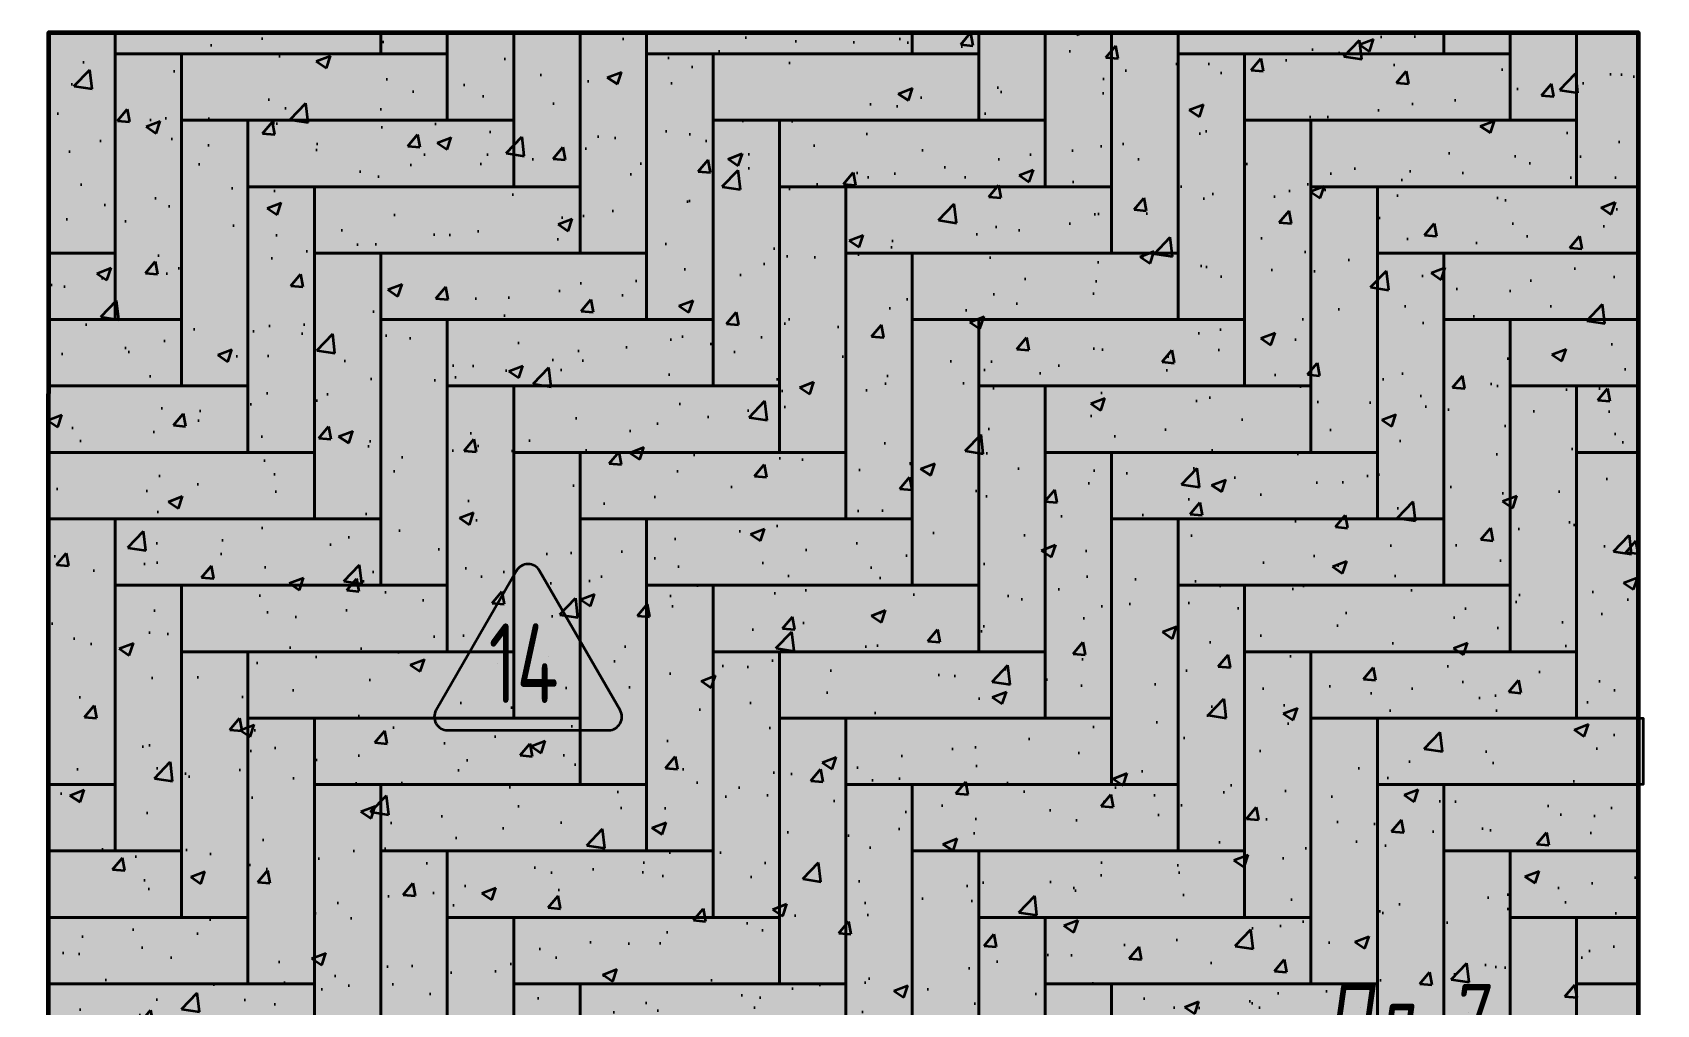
# Model space of a CAD drawing. Header units: millimetres. Extents: x -510890 to 418982, y -118257 to 141350.
# Drawn here: x 101701 to 107812, y -2799 to 860 of the extents above; entities that cross this region are included whole.
import ezdxf
from ezdxf import colors
from ezdxf.entities.mleader import LeaderData, LeaderLine
from ezdxf.enums import TextEntityAlignment as Align
from ezdxf.math import Vec2, Vec3

# ---------------------------------------------------------------- set-up
doc = ezdxf.new("R2010")
doc.units = ezdxf.units.MM
doc.layers.add('АР_Площадь контур', color=220, linetype='Continuous', lineweight=35, plot=False)
doc.styles.add('ISOCPEUR', font='isocpeur.ttf', dxfattribs={"height": 800})
doc.styles.add('Архитект', font='isocpeur.ttf', dxfattribs={"width": 0.8, "oblique": 8})

msp = doc.modelspace()

# ---------------------------------------------------------------- hatches: boundary and pattern name
at = {"layer": 'АР_Площадь контур', "ltscale": 100, "true_color": 0xc7c8ca}
h = msp.add_hatch(color=9, dxfattribs=at)
h.dxf.hatch_style = 1
h.paths.add_polyline_path([(102011.8, 859.4), (101761.8, 859.4), (101761.8, 29.3), (102011.8, 29.3)])
at = {"layer": 'АР_Площадь контур', "ltscale": 10000, "true_color": 0x636466}
h = msp.add_hatch(dxfattribs=at)
h.set_pattern_fill('AR-CONC', color=251, scale=3)
h.set_pattern_definition([(50, (410740.1, 29345.82), (546.554, -47.81726), [57.15, -628.65]), (355, (410740.1, 29345.8), (-105.7303, 573.1705), [45.72, -502.9218]), (100.45144, (410785.66, 29341.84), (440.8237, 525.3533), [48.57, -534.2707]), (46.1842, (410740.1, 29498.2), (813.2371, -126.127), [85.725, -942.975]), (96.63556, (410807.9, 29487.7), (712.2124, 742.2784), [72.855, -801.4068]), (351.18415, (410740.1, 29498.2), (712.2124, 742.2784), [68.58, -754.3792]), (21, (410816.3, 29460.12), (454.8432, -306.7956), [57.15, -628.65]), (326, (410816.3, 29460.1), (185.4061, 552.5639), [45.72, -502.92]), (71.45144, (410854.2, 29434.56), (640.2493, 245.7683), [48.57, -534.2698]), (37.5, (410740.11, 29345.82), (9.26581, 253.66512), [0, -496.824, 0, -510.54, 0, -504.825]), (7.5, (410740.1, 29345.82), (200.45899, 300.54172), [0, -291.084, 0, -485.394, 0, -192.405]), (327.5, (410570.19, 29345.82), (406.77179, -17.18623), [0, -190.5, 0, -594.36, 0, -788.67]), (317.5, (410494, 29345.82), (444.38754, 76.27947), [0, -247.65, 0, -394.716, 0, -560.07])])
h.paths.add_polyline_path([(107741.5, -4576), (104816.5, -4581.6), (104816.5, -4701.5), (103315.5, -4701.5), (103315.5, -4581.5), (101762.6, -4581.5), (101762.6, 853.6), (107744.4, 859.6)])
at = {"layer": 'АР_Площадь контур', "ltscale": 100, "true_color": 0xffffff}
h = msp.add_hatch(color=7, dxfattribs=at)
h.dxf.hatch_style = 1
h.paths.add_polyline_path([(103011.8, 859.4), (102011.8, 859.4), (102011.8, 779.3), (103011.8, 779.3)])
h = msp.add_hatch(color=7, dxfattribs=at)
h.dxf.hatch_style = 1
h.paths.add_polyline_path([(103261.8, 859.4), (103011.8, 859.4), (103011.8, 779.3), (103261.8, 779.3)])
at = {"layer": 'АР_Площадь контур', "ltscale": 100, "true_color": 0x636466}
h = msp.add_hatch(color=251, dxfattribs=at)
h.dxf.hatch_style = 1
h.paths.add_polyline_path([(103511.8, 859.4), (103261.8, 859.4), (103261.8, 529.3), (103511.8, 529.3)])
at = {"layer": 'АР_Площадь контур', "ltscale": 100, "true_color": 0xc7c8ca}
h = msp.add_hatch(color=9, dxfattribs=at)
h.dxf.hatch_style = 1
h.paths.add_polyline_path([(103761.8, 859.4), (103511.8, 859.4), (103511.8, 279.3), (103761.8, 279.3)])
at = {"layer": 'АР_Площадь контур', "ltscale": 100, "true_color": 0xffffff}
h = msp.add_hatch(color=7, dxfattribs=at)
h.dxf.hatch_style = 1
h.paths.add_polyline_path([(104011.8, 859.4), (103761.8, 859.4), (103761.8, 29.3), (104011.8, 29.3)])
at = {"layer": 'АР_Площадь контур', "ltscale": 100, "true_color": 0x636466}
h = msp.add_hatch(color=251, dxfattribs=at)
h.dxf.hatch_style = 1
h.paths.add_polyline_path([(105011.8, 859.4), (104011.8, 859.4), (104011.8, 779.3), (105011.8, 779.3)])
h = msp.add_hatch(color=251, dxfattribs=at)
h.dxf.hatch_style = 1
h.paths.add_polyline_path([(105261.8, 859.4), (105011.8, 859.4), (105011.8, 779.3), (105261.8, 779.3)])
at = {"layer": 'АР_Площадь контур', "ltscale": 100, "true_color": 0xc7c8ca}
h = msp.add_hatch(color=9, dxfattribs=at)
h.dxf.hatch_style = 1
h.paths.add_polyline_path([(105511.8, 859.4), (105261.8, 859.4), (105261.8, 529.3), (105511.8, 529.3)])
at = {"layer": 'АР_Площадь контур', "ltscale": 100, "true_color": 0xffffff}
h = msp.add_hatch(color=7, dxfattribs=at)
h.dxf.hatch_style = 1
h.paths.add_polyline_path([(105761.8, 859.4), (105511.8, 859.4), (105511.8, 279.3), (105761.8, 279.3)])
at = {"layer": 'АР_Площадь контур', "ltscale": 100, "true_color": 0x636466}
h = msp.add_hatch(color=251, dxfattribs=at)
h.dxf.hatch_style = 1
h.paths.add_polyline_path([(106011.8, 859.4), (105761.8, 859.4), (105761.8, 29.3), (106011.8, 29.3)])
at = {"layer": 'АР_Площадь контур', "ltscale": 100, "true_color": 0xc7c8ca}
h = msp.add_hatch(color=9, dxfattribs=at)
h.dxf.hatch_style = 1
h.paths.add_polyline_path([(107011.8, 859.4), (106011.8, 859.4), (106011.8, 779.3), (107011.8, 779.3)])
h = msp.add_hatch(color=9, dxfattribs=at)
h.dxf.hatch_style = 1
h.paths.add_polyline_path([(107261.8, 859.4), (107011.8, 859.4), (107011.8, 779.3), (107261.8, 779.3)])
at = {"layer": 'АР_Площадь контур', "ltscale": 100, "true_color": 0xffffff}
h = msp.add_hatch(color=7, dxfattribs=at)
h.dxf.hatch_style = 1
h.paths.add_polyline_path([(107511.8, 859.4), (107261.8, 859.4), (107261.8, 529.3), (107511.8, 529.3)])
at = {"layer": 'АР_Площадь контур', "ltscale": 100, "true_color": 0x636466}
h = msp.add_hatch(color=251, dxfattribs=at)
h.dxf.hatch_style = 1
h.paths.add_polyline_path([(107745.8, 859.4), (107511.8, 859.4), (107511.8, 279.3), (107745.8, 279.3)])
at = {"layer": 'АР_Площадь контур', "ltscale": 100, "true_color": 0xffffff}
h = msp.add_hatch(color=7, dxfattribs=at)
h.dxf.hatch_style = 1
h.paths.add_polyline_path([(102261.8, 779.3), (102011.8, 779.3), (102011.8, -220.7), (102261.8, -220.7)])
at = {"layer": 'АР_Площадь контур', "ltscale": 100, "true_color": 0x636466}
h = msp.add_hatch(color=251, dxfattribs=at)
h.dxf.hatch_style = 1
h.paths.add_polyline_path([(103261.8, 779.3), (102261.8, 779.3), (102261.8, 529.3), (103261.8, 529.3)])
h = msp.add_hatch(color=251, dxfattribs=at)
h.dxf.hatch_style = 1
h.paths.add_polyline_path([(104261.8, 779.3), (104011.8, 779.3), (104011.8, -220.7), (104261.8, -220.7)])
at = {"layer": 'АР_Площадь контур', "ltscale": 100, "true_color": 0xc7c8ca}
h = msp.add_hatch(color=9, dxfattribs=at)
h.dxf.hatch_style = 1
h.paths.add_polyline_path([(105261.8, 779.3), (104261.8, 779.3), (104261.8, 529.3), (105261.8, 529.3)])
h = msp.add_hatch(color=9, dxfattribs=at)
h.dxf.hatch_style = 1
h.paths.add_polyline_path([(106261.8, 779.3), (106011.8, 779.3), (106011.8, -220.7), (106261.8, -220.7)])
at = {"layer": 'АР_Площадь контур', "ltscale": 100, "true_color": 0xffffff}
h = msp.add_hatch(color=7, dxfattribs=at)
h.dxf.hatch_style = 1
h.paths.add_polyline_path([(107261.8, 779.3), (106261.8, 779.3), (106261.8, 529.3), (107261.8, 529.3)])
at = {"layer": 'АР_Площадь контур', "ltscale": 100, "true_color": 0x636466}
h = msp.add_hatch(color=251, dxfattribs=at)
h.dxf.hatch_style = 1
h.paths.add_polyline_path([(102511.8, 529.3), (102261.8, 529.3), (102261.8, -470.7), (102511.8, -470.7)])
at = {"layer": 'АР_Площадь контур', "ltscale": 100, "true_color": 0xc7c8ca}
h = msp.add_hatch(color=9, dxfattribs=at)
h.dxf.hatch_style = 1
h.paths.add_polyline_path([(103511.8, 529.3), (102511.8, 529.3), (102511.8, 279.3), (103511.8, 279.3)])
h = msp.add_hatch(color=9, dxfattribs=at)
h.dxf.hatch_style = 1
h.paths.add_polyline_path([(104511.8, 529.3), (104261.8, 529.3), (104261.8, -470.7), (104511.8, -470.7)])
at = {"layer": 'АР_Площадь контур', "ltscale": 100, "true_color": 0xffffff}
h = msp.add_hatch(color=7, dxfattribs=at)
h.dxf.hatch_style = 1
h.paths.add_polyline_path([(105511.8, 529.3), (104511.8, 529.3), (104511.8, 279.3), (105511.8, 279.3)])
h = msp.add_hatch(color=7, dxfattribs=at)
h.dxf.hatch_style = 1
h.paths.add_polyline_path([(106511.8, 529.3), (106261.8, 529.3), (106261.8, -470.7), (106511.8, -470.7)])
at = {"layer": 'АР_Площадь контур', "ltscale": 100, "true_color": 0x636466}
h = msp.add_hatch(color=251, dxfattribs=at)
h.dxf.hatch_style = 1
h.paths.add_polyline_path([(107511.8, 529.3), (106511.8, 529.3), (106511.8, 279.3), (107511.8, 279.3)])
at = {"layer": 'АР_Площадь контур', "ltscale": 100, "true_color": 0xc7c8ca}
h = msp.add_hatch(color=9, dxfattribs=at)
h.dxf.hatch_style = 1
h.paths.add_polyline_path([(102761.8, 279.3), (102511.8, 279.3), (102511.8, -720.7), (102761.8, -720.7)])
at = {"layer": 'АР_Площадь контур', "ltscale": 100, "true_color": 0xffffff}
h = msp.add_hatch(color=7, dxfattribs=at)
h.dxf.hatch_style = 1
h.paths.add_polyline_path([(103761.8, 279.3), (102761.8, 279.3), (102761.8, 29.3), (103761.8, 29.3)])
h = msp.add_hatch(color=7, dxfattribs=at)
h.dxf.hatch_style = 1
h.paths.add_polyline_path([(104761.8, 279.3), (104511.8, 279.3), (104511.8, -720.7), (104761.8, -720.7)])
at = {"layer": 'АР_Площадь контур', "ltscale": 100, "true_color": 0x636466}
h = msp.add_hatch(color=251, dxfattribs=at)
h.dxf.hatch_style = 1
h.paths.add_polyline_path([(105761.8, 279.3), (104761.8, 279.3), (104761.8, 29.3), (105761.8, 29.3)])
h = msp.add_hatch(color=251, dxfattribs=at)
h.dxf.hatch_style = 1
h.paths.add_polyline_path([(106761.8, 279.3), (106511.8, 279.3), (106511.8, -720.7), (106761.8, -720.7)])
at = {"layer": 'АР_Площадь контур', "ltscale": 100, "true_color": 0xc7c8ca}
h = msp.add_hatch(color=9, dxfattribs=at)
h.dxf.hatch_style = 1
h.paths.add_polyline_path([(107745.8, 279.3), (106761.8, 279.3), (106761.8, 29.3), (107745.8, 29.3)])
at = {"layer": 'АР_Площадь контур', "ltscale": 100, "true_color": 0xffffff}
h = msp.add_hatch(color=7, dxfattribs=at)
h.dxf.hatch_style = 1
h.paths.add_polyline_path([(101762.3, 29.3), (101762.3, -220.7), (102011.8, -220.7), (102011.8, 29.3)])
h = msp.add_hatch(color=7, dxfattribs=at)
h.dxf.hatch_style = 1
h.paths.add_polyline_path([(103011.8, 29.3), (102761.8, 29.3), (102761.8, -970.7), (103011.8, -970.7)])
at = {"layer": 'АР_Площадь контур', "ltscale": 100, "true_color": 0x636466}
h = msp.add_hatch(color=251, dxfattribs=at)
h.dxf.hatch_style = 1
h.paths.add_polyline_path([(104011.8, 29.3), (103011.8, 29.3), (103011.8, -220.7), (104011.8, -220.7)])
h = msp.add_hatch(color=251, dxfattribs=at)
h.dxf.hatch_style = 1
h.paths.add_polyline_path([(105011.8, 29.3), (104761.8, 29.3), (104761.8, -970.7), (105011.8, -970.7)])
at = {"layer": 'АР_Площадь контур', "ltscale": 100, "true_color": 0xc7c8ca}
h = msp.add_hatch(color=9, dxfattribs=at)
h.dxf.hatch_style = 1
h.paths.add_polyline_path([(106011.8, 29.3), (105011.8, 29.3), (105011.8, -220.7), (106011.8, -220.7)])
h = msp.add_hatch(color=9, dxfattribs=at)
h.dxf.hatch_style = 1
h.paths.add_polyline_path([(107011.8, 29.3), (106761.8, 29.3), (106761.8, -970.7), (107011.8, -970.7)])
at = {"layer": 'АР_Площадь контур', "ltscale": 100, "true_color": 0xffffff}
h = msp.add_hatch(color=7, dxfattribs=at)
h.dxf.hatch_style = 1
h.paths.add_polyline_path([(107745.8, 29.3), (107011.8, 29.3), (107011.8, -220.7), (107745.8, -220.7)])
at = {"layer": 'АР_Площадь контур', "ltscale": 100, "true_color": 0x636466}
h = msp.add_hatch(color=251, dxfattribs=at)
h.dxf.hatch_style = 1
h.paths.add_polyline_path([(101762.3, -220.7), (101762.3, -470.7), (102261.8, -470.7), (102261.8, -220.7)])
h = msp.add_hatch(color=251, dxfattribs=at)
h.dxf.hatch_style = 1
h.paths.add_polyline_path([(103261.8, -220.7), (103011.8, -220.7), (103011.8, -1220.7), (103261.8, -1220.7)])
at = {"layer": 'АР_Площадь контур', "ltscale": 100, "true_color": 0xc7c8ca}
h = msp.add_hatch(color=9, dxfattribs=at)
h.dxf.hatch_style = 1
h.paths.add_polyline_path([(104261.8, -220.7), (103261.8, -220.7), (103261.8, -470.7), (104261.8, -470.7)])
h = msp.add_hatch(color=9, dxfattribs=at)
h.dxf.hatch_style = 1
h.paths.add_polyline_path([(105261.8, -220.7), (105011.8, -220.7), (105011.8, -1220.7), (105261.8, -1220.7)])
at = {"layer": 'АР_Площадь контур', "ltscale": 100, "true_color": 0xffffff}
h = msp.add_hatch(color=7, dxfattribs=at)
h.dxf.hatch_style = 1
h.paths.add_polyline_path([(106261.8, -220.7), (105261.8, -220.7), (105261.8, -470.7), (106261.8, -470.7)])
h = msp.add_hatch(color=7, dxfattribs=at)
h.dxf.hatch_style = 1
h.paths.add_polyline_path([(107261.8, -220.7), (107011.8, -220.7), (107011.8, -1220.7), (107261.8, -1220.7)])
at = {"layer": 'АР_Площадь контур', "ltscale": 100, "true_color": 0x636466}
h = msp.add_hatch(color=251, dxfattribs=at)
h.dxf.hatch_style = 1
h.paths.add_polyline_path([(107745.8, -220.7), (107261.8, -220.7), (107261.8, -470.7), (107745.8, -470.7)])
at = {"layer": 'АР_Площадь контур', "ltscale": 100, "true_color": 0xc7c8ca}
h = msp.add_hatch(color=9, dxfattribs=at)
h.dxf.hatch_style = 1
h.paths.add_polyline_path([(101762.3, -470.7), (101762.3, -720.7), (102511.8, -720.7), (102511.8, -470.7)])
h = msp.add_hatch(color=9, dxfattribs=at)
h.dxf.hatch_style = 1
h.paths.add_polyline_path([(103511.8, -470.7), (103261.8, -470.7), (103261.8, -1470.7), (103511.8, -1470.7)])
at = {"layer": 'АР_Площадь контур', "ltscale": 100, "true_color": 0xffffff}
h = msp.add_hatch(color=7, dxfattribs=at)
h.dxf.hatch_style = 1
h.paths.add_polyline_path([(104511.8, -470.7), (103511.8, -470.7), (103511.8, -720.7), (104511.8, -720.7)])
h = msp.add_hatch(color=7, dxfattribs=at)
h.dxf.hatch_style = 1
h.paths.add_polyline_path([(105511.8, -470.7), (105261.8, -470.7), (105261.8, -1470.7), (105511.8, -1470.7)])
at = {"layer": 'АР_Площадь контур', "ltscale": 100, "true_color": 0x636466}
h = msp.add_hatch(color=251, dxfattribs=at)
h.dxf.hatch_style = 1
h.paths.add_polyline_path([(106511.8, -470.7), (105511.8, -470.7), (105511.8, -720.7), (106511.8, -720.7)])
h = msp.add_hatch(color=251, dxfattribs=at)
h.dxf.hatch_style = 1
h.paths.add_polyline_path([(107511.8, -470.7), (107261.8, -470.7), (107261.8, -1470.7), (107511.8, -1470.7)])
at = {"layer": 'АР_Площадь контур', "ltscale": 100, "true_color": 0xc7c8ca}
h = msp.add_hatch(color=9, dxfattribs=at)
h.dxf.hatch_style = 1
h.paths.add_polyline_path([(107745.8, -470.7), (107511.8, -470.7), (107511.8, -720.7), (107745.8, -720.7)])
at = {"layer": 'АР_Площадь контур', "ltscale": 100, "true_color": 0xffffff}
h = msp.add_hatch(color=7, dxfattribs=at)
h.dxf.hatch_style = 1
h.paths.add_polyline_path([(102761.8, -720.7), (101761.8, -720.7), (101761.8, -970.7), (102761.8, -970.7)])
h = msp.add_hatch(color=7, dxfattribs=at)
h.dxf.hatch_style = 1
h.paths.add_polyline_path([(103761.8, -720.7), (103511.8, -720.7), (103511.8, -1720.7), (103761.8, -1720.7)])
at = {"layer": 'АР_Площадь контур', "ltscale": 100, "true_color": 0x636466}
h = msp.add_hatch(color=251, dxfattribs=at)
h.dxf.hatch_style = 1
h.paths.add_polyline_path([(104761.8, -720.7), (103761.8, -720.7), (103761.8, -970.7), (104761.8, -970.7)])
h = msp.add_hatch(color=251, dxfattribs=at)
h.dxf.hatch_style = 1
h.paths.add_polyline_path([(105761.8, -720.7), (105511.8, -720.7), (105511.8, -1720.7), (105761.8, -1720.7)])
at = {"layer": 'АР_Площадь контур', "ltscale": 100, "true_color": 0xc7c8ca}
h = msp.add_hatch(color=9, dxfattribs=at)
h.dxf.hatch_style = 1
h.paths.add_polyline_path([(106761.8, -720.7), (105761.8, -720.7), (105761.8, -970.7), (106761.8, -970.7)])
h = msp.add_hatch(color=9, dxfattribs=at)
h.dxf.hatch_style = 1
h.paths.add_polyline_path([(107745.8, -720.7), (107511.8, -720.7), (107511.8, -1720.7), (107745.8, -1720.7)])
at = {"layer": 'АР_Площадь контур', "ltscale": 100, "true_color": 0xffffff}
h = msp.add_hatch(color=7, dxfattribs=at)
h.dxf.hatch_style = 1
h.paths.add_polyline_path([(102011.8, -970.7), (101761.8, -970.7), (101761.8, -1970.7), (102011.8, -1970.7)])
at = {"layer": 'АР_Площадь контур', "ltscale": 100, "true_color": 0x636466}
h = msp.add_hatch(color=251, dxfattribs=at)
h.dxf.hatch_style = 1
h.paths.add_polyline_path([(103011.8, -970.7), (102011.8, -970.7), (102011.8, -1220.7), (103011.8, -1220.7)])
h = msp.add_hatch(color=251, dxfattribs=at)
h.dxf.hatch_style = 1
h.paths.add_polyline_path([(104011.8, -970.7), (103761.8, -970.7), (103761.8, -1970.7), (104011.8, -1970.7)])
at = {"layer": 'АР_Площадь контур', "ltscale": 100, "true_color": 0xc7c8ca}
h = msp.add_hatch(color=9, dxfattribs=at)
h.dxf.hatch_style = 1
h.paths.add_polyline_path([(105011.8, -970.7), (104011.8, -970.7), (104011.8, -1220.7), (105011.8, -1220.7)])
h = msp.add_hatch(color=9, dxfattribs=at)
h.dxf.hatch_style = 1
h.paths.add_polyline_path([(106011.8, -970.7), (105761.8, -970.7), (105761.8, -1970.7), (106011.8, -1970.7)])
at = {"layer": 'АР_Площадь контур', "ltscale": 100, "true_color": 0xffffff}
h = msp.add_hatch(color=7, dxfattribs=at)
h.dxf.hatch_style = 1
h.paths.add_polyline_path([(107011.8, -970.7), (106011.8, -970.7), (106011.8, -1220.7), (107011.8, -1220.7)])
at = {"layer": 'АР_Площадь контур', "ltscale": 100, "true_color": 0x636466}
h = msp.add_hatch(color=251, dxfattribs=at)
h.dxf.hatch_style = 1
h.paths.add_polyline_path([(102261.8, -1220.7), (102011.8, -1220.7), (102011.8, -2220.7), (102261.8, -2220.7)])
at = {"layer": 'АР_Площадь контур', "ltscale": 100, "true_color": 0xc7c8ca}
h = msp.add_hatch(color=9, dxfattribs=at)
h.dxf.hatch_style = 1
h.paths.add_polyline_path([(103261.8, -1220.7), (102261.8, -1220.7), (102261.8, -1470.7), (103261.8, -1470.7)])
h = msp.add_hatch(color=9, dxfattribs=at)
h.dxf.hatch_style = 1
h.paths.add_polyline_path([(104261.8, -1220.7), (104011.8, -1220.7), (104011.8, -2220.7), (104261.8, -2220.7)])
at = {"layer": 'АР_Площадь контур', "ltscale": 100, "true_color": 0xffffff}
h = msp.add_hatch(color=7, dxfattribs=at)
h.dxf.hatch_style = 1
h.paths.add_polyline_path([(105261.8, -1220.7), (104261.8, -1220.7), (104261.8, -1470.7), (105261.8, -1470.7)])
h = msp.add_hatch(color=7, dxfattribs=at)
h.dxf.hatch_style = 1
h.paths.add_polyline_path([(106261.8, -1220.7), (106011.8, -1220.7), (106011.8, -2220.7), (106261.8, -2220.7)])
at = {"layer": 'АР_Площадь контур', "ltscale": 100, "true_color": 0x636466}
h = msp.add_hatch(color=251, dxfattribs=at)
h.dxf.hatch_style = 1
h.paths.add_polyline_path([(107261.8, -1220.7), (106261.8, -1220.7), (106261.8, -1470.7), (107261.8, -1470.7)])
at = {"layer": 'АР_Площадь контур', "ltscale": 100, "true_color": 0xc7c8ca}
h = msp.add_hatch(color=9, dxfattribs=at)
h.dxf.hatch_style = 1
h.paths.add_polyline_path([(102511.8, -1470.7), (102261.8, -1470.7), (102261.8, -2470.7), (102511.8, -2470.7)])
at = {"layer": 'АР_Площадь контур', "ltscale": 100, "true_color": 0xffffff}
h = msp.add_hatch(color=7, dxfattribs=at)
h.dxf.hatch_style = 1
h.paths.add_polyline_path([(103511.8, -1470.7), (102511.8, -1470.7), (102511.8, -1720.7), (103511.8, -1720.7)])
h = msp.add_hatch(color=7, dxfattribs=at)
h.dxf.hatch_style = 1
h.paths.add_polyline_path([(104511.8, -1470.7), (104261.8, -1470.7), (104261.8, -2470.7), (104511.8, -2470.7)])
at = {"layer": 'АР_Площадь контур', "ltscale": 100, "true_color": 0x636466}
h = msp.add_hatch(color=251, dxfattribs=at)
h.dxf.hatch_style = 1
h.paths.add_polyline_path([(105511.8, -1470.7), (104511.8, -1470.7), (104511.8, -1720.7), (105511.8, -1720.7)])
h = msp.add_hatch(color=251, dxfattribs=at)
h.dxf.hatch_style = 1
h.paths.add_polyline_path([(106511.8, -1470.7), (106261.8, -1470.7), (106261.8, -2470.7), (106511.8, -2470.7)])
at = {"layer": 'АР_Площадь контур', "ltscale": 100, "true_color": 0xc7c8ca}
h = msp.add_hatch(color=9, dxfattribs=at)
h.dxf.hatch_style = 1
h.paths.add_polyline_path([(107511.8, -1470.7), (106511.8, -1470.7), (106511.8, -1720.7), (107511.8, -1720.7)])
at = {"layer": 'АР_Площадь контур', "ltscale": 100, "true_color": 0xffffff}
h = msp.add_hatch(color=7, dxfattribs=at)
h.dxf.hatch_style = 1
h.paths.add_polyline_path([(102761.8, -1720.7), (102511.8, -1720.7), (102511.8, -2720.7), (102761.8, -2720.7)])
at = {"layer": 'АР_Площадь контур', "ltscale": 100, "true_color": 0x636466}
h = msp.add_hatch(color=251, dxfattribs=at)
h.dxf.hatch_style = 1
h.paths.add_polyline_path([(103761.8, -1720.7), (102761.8, -1720.7), (102761.8, -1970.7), (103761.8, -1970.7)])
h = msp.add_hatch(color=251, dxfattribs=at)
h.dxf.hatch_style = 1
h.paths.add_polyline_path([(104761.8, -1720.7), (104511.8, -1720.7), (104511.8, -2720.7), (104761.8, -2720.7)])
at = {"layer": 'АР_Площадь контур', "ltscale": 100, "true_color": 0xc7c8ca}
h = msp.add_hatch(color=9, dxfattribs=at)
h.dxf.hatch_style = 1
h.paths.add_polyline_path([(105761.8, -1720.7), (104761.8, -1720.7), (104761.8, -1970.7), (105761.8, -1970.7)])
h = msp.add_hatch(color=9, dxfattribs=at)
h.dxf.hatch_style = 1
h.paths.add_polyline_path([(106761.8, -1720.7), (106511.8, -1720.7), (106511.8, -2720.7), (106761.8, -2720.7)])
at = {"layer": 'АР_Площадь контур', "ltscale": 100, "true_color": 0xffffff}
h = msp.add_hatch(color=7, dxfattribs=at)
h.dxf.hatch_style = 1
h.paths.add_polyline_path([(107761.8, -1720.7), (106761.8, -1720.7), (106761.8, -1970.7), (107761.8, -1970.7)])
at = {"layer": 'АР_Площадь контур', "ltscale": 100, "true_color": 0x636466}
h = msp.add_hatch(color=251, dxfattribs=at)
h.dxf.hatch_style = 1
h.paths.add_polyline_path([(101762.3, -1970.7), (101762.3, -2220.7), (102011.8, -2220.7), (102011.8, -1970.7)])
h = msp.add_hatch(color=251, dxfattribs=at)
h.dxf.hatch_style = 1
h.paths.add_polyline_path([(103011.8, -1970.7), (102761.8, -1970.7), (102761.8, -2970.7), (103011.8, -2970.7)])
at = {"layer": 'АР_Площадь контур', "ltscale": 100, "true_color": 0xc7c8ca}
h = msp.add_hatch(color=9, dxfattribs=at)
h.dxf.hatch_style = 1
h.paths.add_polyline_path([(104011.8, -1970.7), (103011.8, -1970.7), (103011.8, -2220.7), (104011.8, -2220.7)])
h = msp.add_hatch(color=9, dxfattribs=at)
h.dxf.hatch_style = 1
h.paths.add_polyline_path([(105011.8, -1970.7), (104761.8, -1970.7), (104761.8, -2970.7), (105011.8, -2970.7)])
at = {"layer": 'АР_Площадь контур', "ltscale": 100, "true_color": 0xffffff}
h = msp.add_hatch(color=7, dxfattribs=at)
h.dxf.hatch_style = 1
h.paths.add_polyline_path([(106011.8, -1970.7), (105011.8, -1970.7), (105011.8, -2220.7), (106011.8, -2220.7)])
h = msp.add_hatch(color=7, dxfattribs=at)
h.dxf.hatch_style = 1
h.paths.add_polyline_path([(107011.8, -1970.7), (106761.8, -1970.7), (106761.8, -2970.7), (107011.8, -2970.7)])
at = {"layer": 'АР_Площадь контур', "ltscale": 100, "true_color": 0x636466}
h = msp.add_hatch(color=251, dxfattribs=at)
h.dxf.hatch_style = 1
h.paths.add_polyline_path([(107745.8, -1970.7), (107011.8, -1970.7), (107011.8, -2220.7), (107745.8, -2220.7)])
at = {"layer": 'АР_Площадь контур', "ltscale": 100, "true_color": 0xc7c8ca}
h = msp.add_hatch(color=9, dxfattribs=at)
h.dxf.hatch_style = 1
h.paths.add_polyline_path([(101762.3, -2220.7), (101762.3, -2470.7), (102261.8, -2470.7), (102261.8, -2220.7)])
h = msp.add_hatch(color=9, dxfattribs=at)
h.dxf.hatch_style = 1
h.paths.add_polyline_path([(103261.8, -2220.7), (103011.8, -2220.7), (103011.8, -3220.7), (103261.8, -3220.7)])
at = {"layer": 'АР_Площадь контур', "ltscale": 100, "true_color": 0xffffff}
h = msp.add_hatch(color=7, dxfattribs=at)
h.dxf.hatch_style = 1
h.paths.add_polyline_path([(104261.8, -2220.7), (103261.8, -2220.7), (103261.8, -2470.7), (104261.8, -2470.7)])
h = msp.add_hatch(color=7, dxfattribs=at)
h.dxf.hatch_style = 1
h.paths.add_polyline_path([(105261.8, -2220.7), (105011.8, -2220.7), (105011.8, -3220.7), (105261.8, -3220.7)])
at = {"layer": 'АР_Площадь контур', "ltscale": 100, "true_color": 0x636466}
h = msp.add_hatch(color=251, dxfattribs=at)
h.dxf.hatch_style = 1
h.paths.add_polyline_path([(106261.8, -2220.7), (105261.8, -2220.7), (105261.8, -2470.7), (106261.8, -2470.7)])
h = msp.add_hatch(color=251, dxfattribs=at)
h.dxf.hatch_style = 1
h.paths.add_polyline_path([(107261.8, -2220.7), (107011.8, -2220.7), (107011.8, -3220.7), (107261.8, -3220.7)])
at = {"layer": 'АР_Площадь контур', "ltscale": 100, "true_color": 0xc7c8ca}
h = msp.add_hatch(color=9, dxfattribs=at)
h.dxf.hatch_style = 1
h.paths.add_polyline_path([(107745.8, -2220.7), (107261.8, -2220.7), (107261.8, -2470.7), (107745.8, -2470.7)])
at = {"layer": 'АР_Площадь контур', "ltscale": 100, "true_color": 0xffffff}
h = msp.add_hatch(color=7, dxfattribs=at)
h.dxf.hatch_style = 1
h.paths.add_polyline_path([(101762.3, -2470.7), (101762.3, -2720.7), (102511.8, -2720.7), (102511.8, -2470.7)])
h = msp.add_hatch(color=7, dxfattribs=at)
h.dxf.hatch_style = 1
h.paths.add_polyline_path([(103511.8, -2470.7), (103261.8, -2470.7), (103261.8, -3470.7), (103511.8, -3470.7)])
at = {"layer": 'АР_Площадь контур', "ltscale": 100, "true_color": 0x636466}
h = msp.add_hatch(color=251, dxfattribs=at)
h.dxf.hatch_style = 1
h.paths.add_polyline_path([(104511.8, -2470.7), (103511.8, -2470.7), (103511.8, -2720.7), (104511.8, -2720.7)])
h = msp.add_hatch(color=251, dxfattribs=at)
h.dxf.hatch_style = 1
h.paths.add_polyline_path([(105511.8, -2470.7), (105261.8, -2470.7), (105261.8, -3470.7), (105511.8, -3470.7)])
at = {"layer": 'АР_Площадь контур', "ltscale": 100, "true_color": 0xc7c8ca}
h = msp.add_hatch(color=9, dxfattribs=at)
h.dxf.hatch_style = 1
h.paths.add_polyline_path([(106511.8, -2470.7), (105511.8, -2470.7), (105511.8, -2720.7), (106511.8, -2720.7)])
h = msp.add_hatch(color=9, dxfattribs=at)
h.dxf.hatch_style = 1
h.paths.add_polyline_path([(107511.8, -2470.7), (107261.8, -2470.7), (107261.8, -3470.7), (107511.8, -3470.7)])
at = {"layer": 'АР_Площадь контур', "ltscale": 100, "true_color": 0xffffff}
h = msp.add_hatch(color=7, dxfattribs=at)
h.dxf.hatch_style = 1
h.paths.add_polyline_path([(107745.8, -2470.7), (107511.8, -2470.7), (107511.8, -2720.7), (107745.8, -2720.7)])
at = {"layer": 'АР_Площадь контур', "ltscale": 100, "true_color": 0x636466}
h = msp.add_hatch(color=251, dxfattribs=at)
h.dxf.hatch_style = 1
h.paths.add_polyline_path([(102761.8, -2720.7), (101761.8, -2720.7), (101761.8, -2970.7), (102761.8, -2970.7)])
h = msp.add_hatch(color=251, dxfattribs=at)
h.dxf.hatch_style = 1
h.paths.add_polyline_path([(103761.8, -2720.7), (103511.8, -2720.7), (103511.8, -3720.7), (103761.8, -3720.7)])
at = {"layer": 'АР_Площадь контур', "ltscale": 100, "true_color": 0xc7c8ca}
h = msp.add_hatch(color=9, dxfattribs=at)
h.dxf.hatch_style = 1
h.paths.add_polyline_path([(104761.8, -2720.7), (103761.8, -2720.7), (103761.8, -2970.7), (104761.8, -2970.7)])
h = msp.add_hatch(color=9, dxfattribs=at)
h.dxf.hatch_style = 1
h.paths.add_polyline_path([(105761.8, -2720.7), (105511.8, -2720.7), (105511.8, -3720.7), (105761.8, -3720.7)])
at = {"layer": 'АР_Площадь контур', "ltscale": 100, "true_color": 0xffffff}
h = msp.add_hatch(color=7, dxfattribs=at)
h.dxf.hatch_style = 1
h.paths.add_polyline_path([(106761.8, -2720.7), (105761.8, -2720.7), (105761.8, -2970.7), (106761.8, -2970.7)])
h = msp.add_hatch(color=7, dxfattribs=at)
h.dxf.hatch_style = 1
h.paths.add_polyline_path([(107745.8, -2720.7), (107511.8, -2720.7), (107511.8, -3720.7), (107745.8, -3720.7)])

# ---------------------------------------------------------------- linework, layer by layer
at = {"layer": 'АР_Площадь контур', "lineweight": 60}
msp.add_lwpolyline([(102771.1, -4575.7), (101759.4, -4575.8), (101762.3, 859.4), (107742.9, 859.4), (107742.9, -4575.7), (106901.1, -4575.7)], dxfattribs=at)
at = {"layer": 'АР_Площадь контур', "color": 7, "ltscale": 100}
for points in [[(102011.8, 859.4), (102011.8, 29.3), (101761.8, 29.3)], [(103011.8, 859.4), (103011.8, 779.3), (102011.8, 779.3), (102011.8, 859.4)], [(103261.8, 859.4), (103261.8, 779.3), (103011.8, 779.3), (103011.8, 859.4)], [(103511.8, 859.4), (103511.8, 529.3), (103261.8, 529.3), (103261.8, 859.4)], [(103761.8, 859.4), (103761.8, 279.3), (103511.8, 279.3), (103511.8, 859.4)], [(104011.8, 859.4), (104011.8, 29.3), (103761.8, 29.3), (103761.8, 859.4)], [(105011.8, 859.4), (105011.8, 779.3), (104011.8, 779.3), (104011.8, 859.4)], [(105261.8, 859.4), (105261.8, 779.3), (105011.8, 779.3), (105011.8, 859.4)], [(105511.8, 859.4), (105511.8, 529.3), (105261.8, 529.3), (105261.8, 859.4)], [(105761.8, 859.4), (105761.8, 279.3), (105511.8, 279.3), (105511.8, 859.4)], [(106011.8, 859.4), (106011.8, 29.3), (105761.8, 29.3), (105761.8, 859.4)], [(107011.8, 859.4), (107011.8, 779.3), (106011.8, 779.3), (106011.8, 859.4)], [(107261.8, 859.4), (107261.8, 779.3), (107011.8, 779.3), (107011.8, 859.4)], [(107511.8, 859.4), (107511.8, 529.3), (107261.8, 529.3), (107261.8, 859.4)], [(107745.8, 859.4), (107745.8, 279.3), (107511.8, 279.3), (107511.8, 859.4)], [(101761.8, 279.3), (101761.8, 29.3)], [(101761.8, 29.3), (102011.8, 29.3), (102011.8, -220.7), (101762.3, -220.7)], [(101762.3, -220.7), (102261.8, -220.7), (102261.8, -470.7), (101762.3, -470.7)], [(101762.3, -470.7), (102511.8, -470.7), (102511.8, -720.7), (101761.8, -720.7)], [(101761.8, -720.7), (101761.8, -1720.7)], [(101761.8, -1720.7), (101761.8, -1970.7)], [(101761.8, -1970.7), (102011.8, -1970.7), (102011.8, -2220.7), (101762.3, -2220.7)], [(101762.3, -2220.7), (102261.8, -2220.7), (102261.8, -2470.7), (101762.3, -2470.7)], [(101762.3, -2470.7), (102511.8, -2470.7), (102511.8, -2720.7), (101761.8, -2720.7)]]:
    msp.add_lwpolyline(points, dxfattribs=at)
for points in [[(101762.3, -4575.8), (107745.8, -4575.8), (107745.8, 859.4), (101762.3, 859.4)], [(102011.8, -220.7), (102011.8, 779.3), (102261.8, 779.3), (102261.8, -220.7)], [(102261.8, 779.3), (103261.8, 779.3), (103261.8, 529.3), (102261.8, 529.3)], [(104011.8, -220.7), (104011.8, 779.3), (104261.8, 779.3), (104261.8, -220.7)], [(104261.8, 779.3), (105261.8, 779.3), (105261.8, 529.3), (104261.8, 529.3)], [(106011.8, -220.7), (106011.8, 779.3), (106261.8, 779.3), (106261.8, -220.7)], [(106261.8, 779.3), (107261.8, 779.3), (107261.8, 529.3), (106261.8, 529.3)], [(102261.8, -470.7), (102261.8, 529.3), (102511.8, 529.3), (102511.8, -470.7)], [(102511.8, 529.3), (103511.8, 529.3), (103511.8, 279.3), (102511.8, 279.3)], [(104261.8, -470.7), (104261.8, 529.3), (104511.8, 529.3), (104511.8, -470.7)], [(104511.8, 529.3), (105511.8, 529.3), (105511.8, 279.3), (104511.8, 279.3)], [(106261.8, -470.7), (106261.8, 529.3), (106511.8, 529.3), (106511.8, -470.7)], [(106511.8, 529.3), (107511.8, 529.3), (107511.8, 279.3), (106511.8, 279.3)], [(102511.8, -720.7), (102511.8, 279.3), (102761.8, 279.3), (102761.8, -720.7)], [(102761.8, 279.3), (103761.8, 279.3), (103761.8, 29.3), (102761.8, 29.3)], [(104511.8, -720.7), (104511.8, 279.3), (104761.8, 279.3), (104761.8, -720.7)], [(104761.8, 279.3), (105761.8, 279.3), (105761.8, 29.3), (104761.8, 29.3)], [(106511.8, -720.7), (106511.8, 279.3), (106761.8, 279.3), (106761.8, -720.7)], [(106761.8, 279.3), (107745.8, 279.3), (107745.8, 29.3), (106761.8, 29.3)], [(102761.8, -970.7), (102761.8, 29.3), (103011.8, 29.3), (103011.8, -970.7)], [(103011.8, 29.3), (104011.8, 29.3), (104011.8, -220.7), (103011.8, -220.7)], [(104761.8, -970.7), (104761.8, 29.3), (105011.8, 29.3), (105011.8, -970.7)], [(105011.8, 29.3), (106011.8, 29.3), (106011.8, -220.7), (105011.8, -220.7)], [(106761.8, -970.7), (106761.8, 29.3), (107011.8, 29.3), (107011.8, -970.7)], [(107011.8, 29.3), (107745.8, 29.3), (107745.8, -220.7), (107011.8, -220.7)], [(103011.8, -1220.7), (103011.8, -220.7), (103261.8, -220.7), (103261.8, -1220.7)], [(103261.8, -220.7), (104261.8, -220.7), (104261.8, -470.7), (103261.8, -470.7)], [(105011.8, -1220.7), (105011.8, -220.7), (105261.8, -220.7), (105261.8, -1220.7)], [(105261.8, -220.7), (106261.8, -220.7), (106261.8, -470.7), (105261.8, -470.7)], [(107011.8, -1220.7), (107011.8, -220.7), (107261.8, -220.7), (107261.8, -1220.7)], [(107261.8, -220.7), (107745.8, -220.7), (107745.8, -470.7), (107261.8, -470.7)], [(103261.8, -1470.7), (103261.8, -470.7), (103511.8, -470.7), (103511.8, -1470.7)], [(103511.8, -470.7), (104511.8, -470.7), (104511.8, -720.7), (103511.8, -720.7)], [(105261.8, -1470.7), (105261.8, -470.7), (105511.8, -470.7), (105511.8, -1470.7)], [(105511.8, -470.7), (106511.8, -470.7), (106511.8, -720.7), (105511.8, -720.7)], [(107261.8, -1470.7), (107261.8, -470.7), (107511.8, -470.7), (107511.8, -1470.7)], [(107511.8, -470.7), (107745.8, -470.7), (107745.8, -720.7), (107511.8, -720.7)], [(101761.8, -720.7), (102761.8, -720.7), (102761.8, -970.7), (101761.8, -970.7)], [(103511.8, -1720.7), (103511.8, -720.7), (103761.8, -720.7), (103761.8, -1720.7)], [(103761.8, -720.7), (104761.8, -720.7), (104761.8, -970.7), (103761.8, -970.7)], [(105511.8, -1720.7), (105511.8, -720.7), (105761.8, -720.7), (105761.8, -1720.7)], [(105761.8, -720.7), (106761.8, -720.7), (106761.8, -970.7), (105761.8, -970.7)], [(107511.8, -1720.7), (107511.8, -720.7), (107745.8, -720.7), (107745.8, -1720.7)], [(101761.8, -1970.7), (101761.8, -970.7), (102011.8, -970.7), (102011.8, -1970.7)], [(102011.8, -970.7), (103011.8, -970.7), (103011.8, -1220.7), (102011.8, -1220.7)], [(103761.8, -1970.7), (103761.8, -970.7), (104011.8, -970.7), (104011.8, -1970.7)], [(104011.8, -970.7), (105011.8, -970.7), (105011.8, -1220.7), (104011.8, -1220.7)], [(105761.8, -1970.7), (105761.8, -970.7), (106011.8, -970.7), (106011.8, -1970.7)], [(106011.8, -970.7), (107011.8, -970.7), (107011.8, -1220.7), (106011.8, -1220.7)], [(102011.8, -2220.7), (102011.8, -1220.7), (102261.8, -1220.7), (102261.8, -2220.7)], [(102261.8, -1220.7), (103261.8, -1220.7), (103261.8, -1470.7), (102261.8, -1470.7)], [(104011.8, -2220.7), (104011.8, -1220.7), (104261.8, -1220.7), (104261.8, -2220.7)], [(104261.8, -1220.7), (105261.8, -1220.7), (105261.8, -1470.7), (104261.8, -1470.7)], [(106011.8, -2220.7), (106011.8, -1220.7), (106261.8, -1220.7), (106261.8, -2220.7)], [(106261.8, -1220.7), (107261.8, -1220.7), (107261.8, -1470.7), (106261.8, -1470.7)], [(102261.8, -2470.7), (102261.8, -1470.7), (102511.8, -1470.7), (102511.8, -2470.7)], [(102511.8, -1470.7), (103511.8, -1470.7), (103511.8, -1720.7), (102511.8, -1720.7)], [(104261.8, -2470.7), (104261.8, -1470.7), (104511.8, -1470.7), (104511.8, -2470.7)], [(104511.8, -1470.7), (105511.8, -1470.7), (105511.8, -1720.7), (104511.8, -1720.7)], [(106261.8, -2470.7), (106261.8, -1470.7), (106511.8, -1470.7), (106511.8, -2470.7)], [(106511.8, -1470.7), (107511.8, -1470.7), (107511.8, -1720.7), (106511.8, -1720.7)], [(102511.8, -2720.7), (102511.8, -1720.7), (102761.8, -1720.7), (102761.8, -2720.7)], [(102761.8, -1720.7), (103761.8, -1720.7), (103761.8, -1970.7), (102761.8, -1970.7)], [(104511.8, -2720.7), (104511.8, -1720.7), (104761.8, -1720.7), (104761.8, -2720.7)], [(104761.8, -1720.7), (105761.8, -1720.7), (105761.8, -1970.7), (104761.8, -1970.7)], [(106511.8, -2720.7), (106511.8, -1720.7), (106761.8, -1720.7), (106761.8, -2720.7)], [(106761.8, -1720.7), (107761.8, -1720.7), (107761.8, -1970.7), (106761.8, -1970.7)], [(102761.8, -2970.7), (102761.8, -1970.7), (103011.8, -1970.7), (103011.8, -2970.7)], [(103011.8, -1970.7), (104011.8, -1970.7), (104011.8, -2220.7), (103011.8, -2220.7)], [(104761.8, -2970.7), (104761.8, -1970.7), (105011.8, -1970.7), (105011.8, -2970.7)], [(105011.8, -1970.7), (106011.8, -1970.7), (106011.8, -2220.7), (105011.8, -2220.7)], [(106761.8, -2970.7), (106761.8, -1970.7), (107011.8, -1970.7), (107011.8, -2970.7)], [(107011.8, -1970.7), (107745.8, -1970.7), (107745.8, -2220.7), (107011.8, -2220.7)], [(103011.8, -3220.7), (103011.8, -2220.7), (103261.8, -2220.7), (103261.8, -3220.7)], [(103261.8, -2220.7), (104261.8, -2220.7), (104261.8, -2470.7), (103261.8, -2470.7)], [(105011.8, -3220.7), (105011.8, -2220.7), (105261.8, -2220.7), (105261.8, -3220.7)], [(105261.8, -2220.7), (106261.8, -2220.7), (106261.8, -2470.7), (105261.8, -2470.7)], [(107011.8, -3220.7), (107011.8, -2220.7), (107261.8, -2220.7), (107261.8, -3220.7)], [(107261.8, -2220.7), (107745.8, -2220.7), (107745.8, -2470.7), (107261.8, -2470.7)], [(103261.8, -3470.7), (103261.8, -2470.7), (103511.8, -2470.7), (103511.8, -3470.7)], [(103511.8, -2470.7), (104511.8, -2470.7), (104511.8, -2720.7), (103511.8, -2720.7)], [(105261.8, -3470.7), (105261.8, -2470.7), (105511.8, -2470.7), (105511.8, -3470.7)], [(105511.8, -2470.7), (106511.8, -2470.7), (106511.8, -2720.7), (105511.8, -2720.7)], [(107261.8, -3470.7), (107261.8, -2470.7), (107511.8, -2470.7), (107511.8, -3470.7)], [(107511.8, -2470.7), (107745.8, -2470.7), (107745.8, -2720.7), (107511.8, -2720.7)], [(101761.8, -2720.7), (102761.8, -2720.7), (102761.8, -2970.7), (101761.8, -2970.7)], [(103511.8, -3720.7), (103511.8, -2720.7), (103761.8, -2720.7), (103761.8, -3720.7)], [(103761.8, -2720.7), (104761.8, -2720.7), (104761.8, -2970.7), (103761.8, -2970.7)], [(105511.8, -3720.7), (105511.8, -2720.7), (105761.8, -2720.7), (105761.8, -3720.7)], [(105761.8, -2720.7), (106761.8, -2720.7), (106761.8, -2970.7), (105761.8, -2970.7)], [(107511.8, -3720.7), (107511.8, -2720.7), (107745.8, -2720.7), (107745.8, -3720.7)]]:
    msp.add_lwpolyline(points, close=True, dxfattribs=at)
at = {"layer": 'АР_Площадь контур', "linetype": 'Continuous'}
msp.add_lwpolyline([(103262.7, -1766), (103868.9, -1766, 0.577349), (103912.2, -1691), (103609.1, -1166, 0.577354), (103522.5, -1166), (103219.4, -1691, 0.577349), (103262.7, -1766, 0.000002)], format="xyb", dxfattribs=at)

# ---------------------------------------------------------------- texts
at = {"layer": 'АР_Площадь контур', "linetype": 'Continuous', "style": 'ISOCPEUR', "width": 0.7}
msp.add_text('14', height=300, dxfattribs=at).set_placement((103549.2, -1664.3), align=Align.CENTER)

# ---------------------------------------------------------------- leaders
at = {"layer": 'АР_Площадь контур'}
ml = msp.add_multileader_mtext('Standard', dxfattribs=at)
ml.set_content('Пл-7', color=256, style='Архитект')
ml.set_leader_properties(color=256, linetype='ByLayer', lineweight=-1)
ml.build(insert=Vec2(0, 0))
ml.multileader.update_dxf_attribs({"text_left_attachment_type": 6, "text_right_attachment_type": 6, "dogleg_length": 25, "arrow_head_size": 200})
ctx = ml.context
ctx.base_point, ctx.char_height, ctx.arrow_head_size, ctx.landing_gap_size, ctx.plane_origin = Vec3(99970.2, -707.9), 250, 200, 100, Vec3(86469.5, -1447.3)
ctx.left_attachment, ctx.right_attachment = 6, 6
notes = []
notes.append((ctx, [(0, (1, 1, 0), (100805.5, -707.9), (-1, 0), 25, [(1, [(101641, -1656.9)], 0, [])])]))
ctx.mtext.insert, ctx.mtext.width, ctx.mtext.defined_height, ctx.mtext.line_spacing_style, ctx.mtext.flow_direction = Vec3(100070.2, -407.9), 3549.472, 1007.6, 2, 5
ml = msp.add_multileader_mtext('Standard', dxfattribs=at)
ml.set_content('Пл-7', color=256, style='Архитект')
ml.set_leader_properties(color=256, linetype='ByLayer', lineweight=-1)
ml.build(insert=Vec2(0, 0))
ml.multileader.update_dxf_attribs({"text_left_attachment_type": 6, "text_right_attachment_type": 6, "dogleg_length": 25, "arrow_head_size": 200})
ctx = ml.context
ctx.base_point, ctx.char_height, ctx.arrow_head_size, ctx.landing_gap_size, ctx.plane_origin = Vec3(106468, -3020.7), 250, 200, 100, Vec3(92571.5, -3299)
ctx.left_attachment, ctx.right_attachment = 6, 6
notes.append((ctx, [(0, (1, 1, 0), (107303.3, -3020.7), (-1, 0), 25, [(1, [(107742.9, -3508.7)], 0, [])])]))
ctx.mtext.insert, ctx.mtext.width, ctx.mtext.defined_height, ctx.mtext.line_spacing_style, ctx.mtext.flow_direction = Vec3(106568, -2720.7), 3549.472, 1007.6, 2, 5
for ctx, leaders in notes:
    for number, flags, end, landing, length, lines in leaders:
        leader = LeaderData()
        leader.index, (leader.has_last_leader_line, leader.has_dogleg_vector, leader.attachment_direction) = number, flags
        leader.last_leader_point, leader.dogleg_vector, leader.dogleg_length = Vec3(end), Vec3(landing), length
        for number, points, colour, breaks in lines:
            line = LeaderLine()
            line.index, line.vertices, line.color, line.breaks = number, Vec3.list(points), colors.encode_raw_color(colour), breaks
            leader.lines.append(line)
        ctx.leaders.append(leader)

doc.saveas('drawing.dxf')
